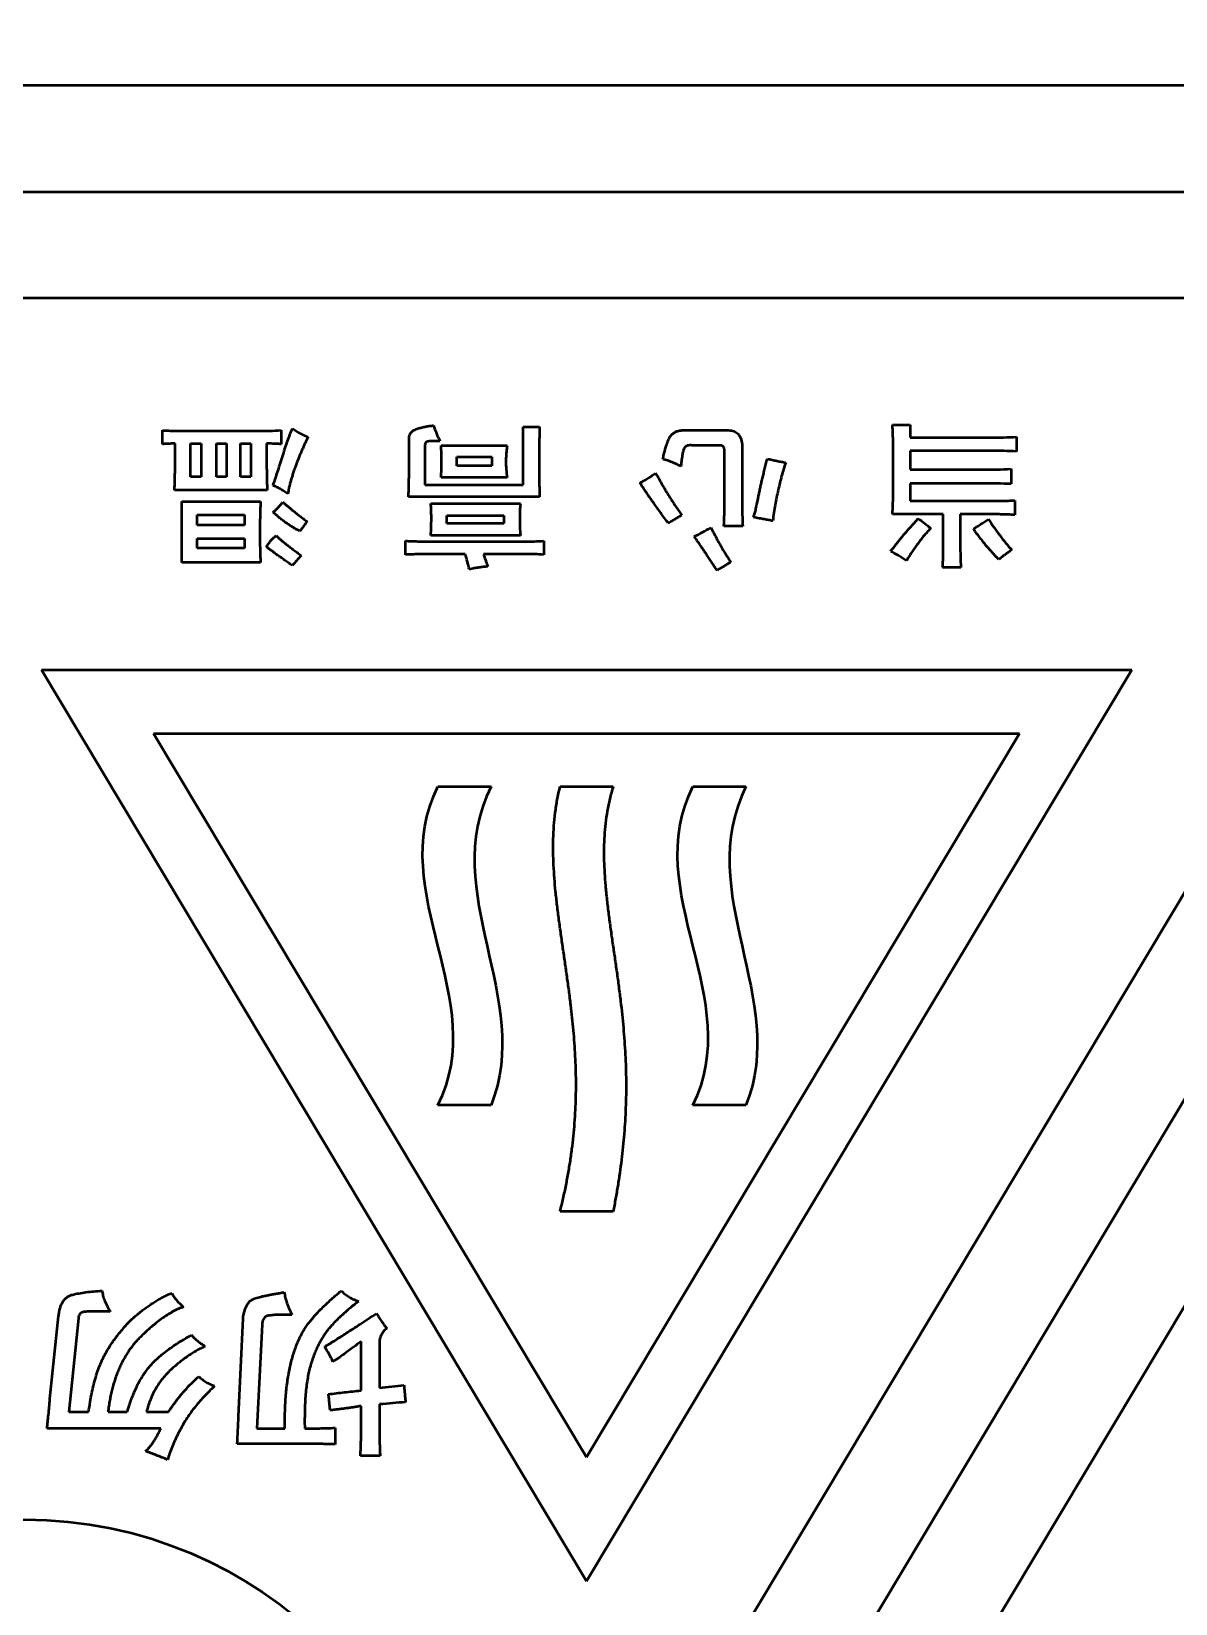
# Model space of a CAD drawing. Header units: millimetres. Extents: x 845401 to 948039, y 511594 to 550263.
# Drawn here: x 913278.56 to 913287.17, y 544575.78 to 544587.62 of the extents above; entities that cross this region are included whole.
import ezdxf

# ---------------------------------------------------------------- set-up
doc = ezdxf.new("R2010")
doc.units = ezdxf.units.MM
doc.layers.add('可见 (ISO)', color=7, linetype='Continuous', lineweight=50)

# ---------------------------------------------------------------- blocks, each defined once
blk = doc.blocks.new('A$C2A4E01FC')
at = {"layer": '可见 (ISO)', "color": 251}
for p, q in [((931.815, 562.351), (911.815, 562.351)), ((912.521, 561.551), (931.11, 561.551)), ((912.521, 560.751), (931.11, 560.751)), ((925.568, 559.344), (925.568, 559.781)), ((925.568, 559.781), (925.692, 559.781)), ((928.349, 559.795), (928.482, 559.795)), ((928.482, 559.795), (928.482, 559.699)), ((922.851, 559.65), (922.851, 559.754)), ((923.019, 559.749), (923.574, 559.749)), ((923.744, 559.754), (923.744, 559.65)), ((924.708, 559.406), (924.708, 559.675)), ((926.785, 559.754), (927.115, 559.754)), ((928.482, 559.699), (929.09, 559.699)), ((929.283, 559.704), (929.283, 559.595)), ((923.062, 559.655), (923.143, 559.655)), ((923.062, 559.404), (923.062, 559.655)), ((923.143, 559.655), (923.143, 559.404)), ((923.257, 559.655), (923.334, 559.655)), ((923.257, 559.404), (923.257, 559.655)), ((923.334, 559.655), (923.334, 559.404)), ((923.439, 559.655), (923.516, 559.655)), ((923.439, 559.404), (923.439, 559.655)), ((923.516, 559.655), (923.516, 559.404)), ((924.828, 559.62), (924.828, 559.344)), ((924.95, 559.64), (925.447, 559.64)), ((925.069, 559.555), (925.332, 559.555)), ((925.069, 559.486), (925.069, 559.555)), ((925.332, 559.555), (925.332, 559.486)), ((927.051, 559.641), (926.838, 559.641)), ((927.084, 559.206), (927.084, 559.597)), ((927.217, 559.645), (927.217, 559.211)), ((928.354, 559.283), (928.354, 559.634)), ((929.09, 559.6), (928.482, 559.6)), ((928.482, 559.6), (928.482, 559.458)), ((925.332, 559.486), (925.069, 559.486)), ((928.482, 559.458), (929.031, 559.458)), ((929.242, 559.463), (929.242, 559.35)), ((923.64, 559.304), (922.942, 559.304)), ((923.143, 559.404), (923.062, 559.404)), ((923.334, 559.404), (923.257, 559.404)), ((923.516, 559.404), (923.439, 559.404)), ((924.828, 559.344), (925.568, 559.344)), ((925.447, 559.4), (924.95, 559.4)), ((929.031, 559.354), (928.482, 559.354)), ((928.482, 559.354), (928.482, 559.222)), ((922.997, 558.758), (922.997, 559.217)), ((922.997, 559.217), (923.59, 559.217)), ((925.692, 559.254), (924.704, 559.254)), ((924.872, 559.203), (925.547, 559.203)), ((928.482, 559.222), (929.086, 559.222)), ((929.27, 559.226), (929.27, 559.118)), ((923.112, 559.118), (923.47, 559.118)), ((923.112, 559.04), (923.112, 559.118)), ((923.47, 559.118), (923.47, 559.04)), ((924.992, 559.113), (925.423, 559.113)), ((924.992, 559.053), (924.992, 559.113)), ((925.423, 559.113), (925.423, 559.053)), ((928.731, 559.122), (928.349, 559.122)), ((928.731, 558.887), (928.731, 559.122)), ((929.086, 559.122), (928.86, 559.122)), ((928.86, 559.122), (928.86, 558.887)), ((923.47, 559.04), (923.112, 559.04)), ((925.547, 558.963), (924.872, 558.963)), ((925.423, 559.053), (924.992, 559.053)), ((927.222, 559.031), (927.079, 559.031)), ((923.112, 558.94), (923.47, 558.94)), ((923.112, 558.867), (923.112, 558.94)), ((923.47, 558.867), (923.112, 558.867)), ((923.47, 558.94), (923.47, 558.867)), ((932.14, 558.935), (923.875, 545.119)), ((924.681, 558.817), (924.681, 558.921)), ((924.871, 558.917), (925.581, 558.917)), ((925.724, 558.921), (925.724, 558.817)), ((923.59, 558.758), (922.997, 558.758)), ((925.131, 558.822), (924.835, 558.822)), ((925.248, 544.297), (933.875, 558.719)), ((925.586, 558.822), (925.269, 558.822)), ((928.865, 558.722), (928.727, 558.722)), ((932.826, 558.524), (924.561, 544.708)), ((921.939, 557.951), (930.153, 557.951)), ((926.046, 551.086), (921.939, 557.951)), ((930.153, 557.951), (926.046, 551.086)), ((926.046, 552.021), (922.785, 557.471)), ((922.785, 557.471), (929.306, 557.471)), ((929.306, 557.471), (926.046, 552.021)), ((924.926, 557.071), (925.326, 557.071)), ((925.846, 557.071), (926.246, 557.071)), ((926.846, 557.071), (927.246, 557.071)), ((925.326, 554.671), (924.926, 554.671)), ((927.246, 554.671), (926.846, 554.671)), ((926.246, 553.871), (925.846, 553.871)), ((922.004, 552.459), (922.069, 553.082)), ((922.218, 553.068), (922.147, 552.362)), ((923.425, 552.327), (923.458, 553.066)), ((923.601, 553.02), (923.563, 552.236)), ((924.347, 552.523), (924.347, 552.892)), ((924.485, 552.889), (924.485, 552.542)), ((922.147, 552.362), (922.295, 552.362)), ((922.442, 552.362), (922.586, 552.362)), ((922.731, 552.362), (922.896, 552.362)), ((924.347, 552.196), (924.347, 552.406)), ((924.485, 552.419), (924.485, 552.201)), ((922.839, 552.237), (921.982, 552.237)), ((923.563, 552.236), (923.774, 552.236)), ((924.152, 552.242), (924.152, 552.117)), ((923.937, 552.122), (923.414, 552.122)), ((924.491, 552.03), (924.342, 552.03))]:
    blk.add_line(p, q, dxfattribs=at)
for centre, radius in [((922.3, 551.351), 19.758), ((921.815, 548.351), 3.2)]:
    blk.add_circle(centre, radius, dxfattribs=at)
blk.add_arc((922.3, 551.351), 28, 43.8274, 316.1726, dxfattribs=at)
for points, knots in [([(924.708, 559.675), (924.708, 559.68), (924.708, 559.691), (924.71, 559.706), (924.714, 559.72), (924.72, 559.732), (924.728, 559.743), (924.739, 559.752), (924.752, 559.759), (924.771, 559.767), (924.797, 559.774), (924.829, 559.782), (924.861, 559.787), (924.882, 559.789), (924.893, 559.79)], [0, 0, 0, 0, 0.0000163285, 0.0000314128, 0.0000454561, 0.0000586936, 0.0000720301, 0.0000856637, 0.0000999278, 0.000115563, 0.0001478529, 0.0001798268, 0.0002117605, 0.0002437484, 0.0002437484, 0.0002437484, 0.0002437484]), ([(924.893, 559.79), (924.9, 559.77), (924.914, 559.73), (924.932, 559.692), (924.941, 559.673)], [0, 0, 0, 0, 0.0000636385, 0.0001272715, 0.0001272715, 0.0001272715, 0.0001272715]), ([(925.692, 559.781), (925.692, 559.774), (925.691, 559.759), (925.69, 559.735), (925.69, 559.707), (925.689, 559.675), (925.688, 559.639), (925.688, 559.6), (925.688, 559.557), (925.688, 559.527), (925.688, 559.511)], [0, 0, 0, 0, 0.0000206293, 0.0000450318, 0.0000730267, 0.0001049695, 0.000140686, 0.0001801776, 0.0002232746, 0.0002703193, 0.0002703193, 0.0002703193, 0.0002703193]), ([(928.354, 559.634), (928.354, 559.645), (928.354, 559.67), (928.353, 559.708), (928.351, 559.75), (928.35, 559.78), (928.349, 559.795)], [0, 0, 0, 0, 0.0000346859, 0.0000729855, 0.000115247, 0.0001613097, 0.0001613097, 0.0001613097, 0.0001613097]), ([(922.851, 559.754), (922.867, 559.753), (922.896, 559.752), (922.94, 559.75), (922.98, 559.75), (923.006, 559.75), (923.019, 559.749)], [0, 0, 0, 0, 0.0000460571, 0.0000893558, 0.0001298853, 0.0001676631, 0.0001676631, 0.0001676631, 0.0001676631]), ([(923.574, 559.749), (923.602, 559.75), (923.659, 559.75), (923.715, 559.753), (923.744, 559.754)], [0, 0, 0, 0, 0.0000829403, 0.000170406, 0.000170406, 0.000170406, 0.000170406]), ([(923.684, 559.339), (923.69, 559.355), (923.701, 559.388), (923.718, 559.44), (923.736, 559.496), (923.755, 559.555), (923.773, 559.614), (923.792, 559.67), (923.811, 559.72), (923.824, 559.752), (923.831, 559.768)], [0, 0, 0, 0, 0.0000502827, 0.0001049619, 0.0001640977, 0.0002275855, 0.0002908491, 0.0003496569, 0.0004037178, 0.0004533962, 0.0004533962, 0.0004533962, 0.0004533962]), ([(923.949, 559.703), (923.941, 559.688), (923.925, 559.656), (923.901, 559.604), (923.878, 559.548), (923.859, 559.499), (923.844, 559.458), (923.834, 559.429), (923.825, 559.4), (923.817, 559.373), (923.81, 559.347), (923.804, 559.323), (923.799, 559.3), (923.797, 559.284), (923.796, 559.277)], [0, 0, 0, 0, 0.0000522056, 0.0001086664, 0.0001693717, 0.0002343748, 0.0002672871, 0.0002985031, 0.0003284175, 0.0003566674, 0.0003833177, 0.0004085508, 0.0004323875, 0.0004548244, 0.0004548244, 0.0004548244, 0.0004548244]), ([(923.831, 559.768), (923.841, 559.761), (923.861, 559.748), (923.891, 559.73), (923.92, 559.716), (923.94, 559.707), (923.949, 559.703)], [0, 0, 0, 0, 0.000036929, 0.0000716374, 0.0001043636, 0.0001350618, 0.0001350618, 0.0001350618, 0.0001350618]), ([(924.941, 559.673), (924.932, 559.673), (924.915, 559.673), (924.891, 559.672), (924.871, 559.672), (924.856, 559.671), (924.846, 559.67), (924.84, 559.667), (924.835, 559.663), (924.831, 559.657), (924.829, 559.65), (924.827, 559.641), (924.827, 559.631), (924.827, 559.624), (924.828, 559.62)], [0, 0, 0, 0, 0.0000275504, 0.0000514868, 0.0000718113, 0.0000885356, 0.0000956974, 0.0001021676, 0.0001085175, 0.0001153466, 0.0001228639, 0.0001316115, 0.0001416117, 0.0001531687, 0.0001531687, 0.0001531687, 0.0001531687]), ([(926.62, 559.536), (926.622, 559.549), (926.628, 559.572), (926.636, 559.605), (926.644, 559.634), (926.653, 559.659), (926.662, 559.681), (926.67, 559.699), (926.679, 559.713), (926.689, 559.724), (926.699, 559.732), (926.709, 559.739), (926.72, 559.745), (926.732, 559.749), (926.744, 559.752), (926.757, 559.754), (926.771, 559.755), (926.78, 559.754), (926.785, 559.754)], [0, 0, 0, 0, 0.0000375318, 0.0000713845, 0.0001018444, 0.0001286974, 0.0001521281, 0.0001721153, 0.0001888986, 0.0002029024, 0.0002153598, 0.0002276608, 0.0002399605, 0.0002522531, 0.0002648438, 0.0002778738, 0.0002912992, 0.000305404, 0.000305404, 0.000305404, 0.000305404]), ([(927.115, 559.754), (927.122, 559.754), (927.136, 559.753), (927.156, 559.748), (927.173, 559.739), (927.187, 559.727), (927.199, 559.711), (927.208, 559.692), (927.214, 559.669), (927.216, 559.653), (927.217, 559.645)], [0, 0, 0, 0, 0.0000217504, 0.0000413819, 0.0000599363, 0.0000782145, 0.0000972343, 0.0001180079, 0.0001409207, 0.000166636, 0.000166636, 0.000166636, 0.000166636]), ([(929.09, 559.699), (929.122, 559.7), (929.186, 559.7), (929.251, 559.703), (929.283, 559.704)], [0, 0, 0, 0, 0.0000954791, 0.0001930717, 0.0001930717, 0.0001930717, 0.0001930717]), ([(922.947, 559.655), (922.941, 559.655), (922.929, 559.654), (922.907, 559.653), (922.881, 559.652), (922.862, 559.651), (922.851, 559.65)], [0, 0, 0, 0, 0.00001665812, 0.00003830893, 0.00006461441, 0.00009575974, 0.00009575974, 0.00009575974, 0.00009575974]), ([(922.942, 559.304), (922.943, 559.308), (922.943, 559.316), (922.943, 559.329), (922.944, 559.343), (922.945, 559.359), (922.945, 559.376), (922.945, 559.395), (922.945, 559.415), (922.946, 559.436), (922.946, 559.458), (922.946, 559.482), (922.947, 559.508), (922.947, 559.534), (922.947, 559.563), (922.947, 559.592), (922.947, 559.623), (922.947, 559.644), (922.947, 559.655)], [0, 0, 0, 0, 0.0000115151, 0.0000245741, 0.0000388341, 0.0000544669, 0.0000716398, 0.0000900144, 0.000109934, 0.0001310553, 0.0001537217, 0.000177588, 0.0002029994, 0.0002297845, 0.000257943, 0.0002873034, 0.0003182085, 0.0003504872, 0.0003504872, 0.0003504872, 0.0003504872]), ([(923.744, 559.65), (923.733, 559.651), (923.713, 559.652), (923.683, 559.653), (923.658, 559.654), (923.642, 559.655), (923.635, 559.655)], [0, 0, 0, 0, 0.0000332042, 0.0000625988, 0.0000878549, 0.0001093215, 0.0001093215, 0.0001093215, 0.0001093215]), ([(923.635, 559.655), (923.635, 559.635), (923.635, 559.596), (923.636, 559.541), (923.636, 559.491), (923.636, 559.445), (923.637, 559.403), (923.638, 559.366), (923.639, 559.334), (923.639, 559.314), (923.64, 559.304)], [0, 0, 0, 0, 0.0000597547, 0.0001148744, 0.000165358, 0.000211549, 0.0002531083, 0.0002900357, 0.0003225001, 0.0003505076, 0.0003505076, 0.0003505076, 0.0003505076]), ([(924.954, 559.52), (924.954, 559.54), (924.953, 559.58), (924.951, 559.62), (924.95, 559.64)], [0, 0, 0, 0, 0.0000589111, 0.0001203007, 0.0001203007, 0.0001203007, 0.0001203007]), ([(925.447, 559.64), (925.445, 559.629), (925.443, 559.608), (925.44, 559.577), (925.438, 559.548), (925.438, 559.529), (925.438, 559.52)], [0, 0, 0, 0, 0.0000332072, 0.0000642555, 0.0000934995, 0.0001206371, 0.0001206371, 0.0001206371, 0.0001206371]), ([(926.838, 559.641), (926.834, 559.641), (926.827, 559.642), (926.818, 559.641), (926.809, 559.64), (926.801, 559.638), (926.795, 559.635), (926.789, 559.631), (926.784, 559.626), (926.78, 559.62), (926.776, 559.611), (926.773, 559.601), (926.77, 559.588), (926.767, 559.572), (926.764, 559.553), (926.761, 559.532), (926.758, 559.508), (926.756, 559.491), (926.755, 559.482)], [0, 0, 0, 0, 0.0000104903, 0.0000201061, 0.00002877, 0.0000367619, 0.0000441329, 0.000051135, 0.0000580526, 0.0000650966, 0.0000735471, 0.0000846749, 0.0000982846, 0.0001143714, 0.0001333294, 0.0001548312, 0.0001790321, 0.0002059425, 0.0002059425, 0.0002059425, 0.0002059425]), ([(927.084, 559.597), (927.084, 559.601), (927.084, 559.607), (927.082, 559.616), (927.08, 559.624), (927.076, 559.63), (927.071, 559.635), (927.066, 559.638), (927.059, 559.641), (927.054, 559.641), (927.051, 559.641)], [0, 0, 0, 0, 0.00001026139, 0.00001910729, 0.00002704765, 0.00003401954, 0.00004054617, 0.0000471373, 0.00005394403, 0.00006166077, 0.00006166077, 0.00006166077, 0.00006166077]), ([(929.283, 559.595), (929.251, 559.597), (929.187, 559.599), (929.123, 559.6), (929.09, 559.6)], [0, 0, 0, 0, 0.0000953618, 0.000193073, 0.000193073, 0.000193073, 0.000193073]), ([(924.95, 559.4), (924.951, 559.42), (924.953, 559.46), (924.954, 559.5), (924.954, 559.52)], [0, 0, 0, 0, 0.0000596752, 0.0001203033, 0.0001203033, 0.0001203033, 0.0001203033]), ([(925.438, 559.52), (925.438, 559.5), (925.439, 559.46), (925.444, 559.42), (925.447, 559.4)], [0, 0, 0, 0, 0.000059293, 0.0001206471, 0.0001206471, 0.0001206471, 0.0001206471]), ([(925.688, 559.511), (925.688, 559.495), (925.688, 559.465), (925.688, 559.422), (925.688, 559.383), (925.689, 559.349), (925.69, 559.319), (925.69, 559.293), (925.691, 559.272), (925.692, 559.26), (925.692, 559.254)], [0, 0, 0, 0, 0.0000475625, 0.000090662, 0.000129469, 0.0001636424, 0.0001935271, 0.0002191205, 0.0002400939, 0.0002567812, 0.0002567812, 0.0002567812, 0.0002567812]), ([(926.447, 559.359), (926.456, 559.364), (926.476, 559.374), (926.505, 559.391), (926.535, 559.41), (926.555, 559.424), (926.565, 559.431)], [0, 0, 0, 0, 0.0000319478, 0.0000657077, 0.0001011495, 0.0001385429, 0.0001385429, 0.0001385429, 0.0001385429]), ([(926.565, 559.431), (926.574, 559.416), (926.591, 559.386), (926.616, 559.342), (926.641, 559.3), (926.666, 559.259), (926.69, 559.221), (926.714, 559.184), (926.738, 559.15), (926.754, 559.127), (926.762, 559.116)], [0, 0, 0, 0, 0.0000525804, 0.0001033498, 0.0001524048, 0.0001995783, 0.0002451137, 0.0002888761, 0.0003308783, 0.000371135, 0.000371135, 0.000371135, 0.000371135]), ([(926.755, 559.482), (926.744, 559.488), (926.722, 559.5), (926.688, 559.515), (926.654, 559.527), (926.631, 559.533), (926.62, 559.536)], [0, 0, 0, 0, 0.000038131, 0.0000752101, 0.0001111966, 0.0001466773, 0.0001466773, 0.0001466773, 0.0001466773]), ([(927.302, 559.099), (927.304, 559.103), (927.306, 559.11), (927.31, 559.123), (927.315, 559.138), (927.319, 559.156), (927.324, 559.176), (927.329, 559.2), (927.334, 559.225), (927.34, 559.254), (927.346, 559.284), (927.353, 559.316), (927.36, 559.349), (927.368, 559.384), (927.377, 559.421), (927.386, 559.459), (927.396, 559.499), (927.403, 559.526), (927.407, 559.54)], [0, 0, 0, 0, 0.0000108033, 0.0000239347, 0.0000397953, 0.000058354, 0.0000793282, 0.0001030549, 0.0001293692, 0.0001582385, 0.0001892278, 0.0002218335, 0.0002562606, 0.0002921773, 0.0003298818, 0.0003692472, 0.000410276, 0.0004529703, 0.0004529703, 0.0004529703, 0.0004529703]), ([(927.407, 559.54), (927.419, 559.537), (927.443, 559.532), (927.478, 559.524), (927.512, 559.517), (927.534, 559.513), (927.545, 559.511)], [0, 0, 0, 0, 0.0000374031, 0.0000734807, 0.0001079995, 0.000141006, 0.000141006, 0.000141006, 0.000141006]), ([(927.545, 559.511), (927.539, 559.494), (927.529, 559.461), (927.514, 559.41), (927.501, 559.358), (927.488, 559.304), (927.476, 559.248), (927.466, 559.191), (927.456, 559.132), (927.45, 559.092), (927.448, 559.072)], [0, 0, 0, 0, 0.000051627, 0.0001044867, 0.0001585654, 0.0002140659, 0.00027089, 0.0003290294, 0.0003885411, 0.0004495904, 0.0004495904, 0.0004495904, 0.0004495904]), ([(929.031, 559.458), (929.066, 559.458), (929.136, 559.459), (929.207, 559.461), (929.242, 559.463)], [0, 0, 0, 0, 0.0001047497, 0.0002112669, 0.0002112669, 0.0002112669, 0.0002112669]), ([(923.796, 559.277), (923.786, 559.283), (923.767, 559.296), (923.738, 559.312), (923.711, 559.327), (923.693, 559.335), (923.684, 559.339)], [0, 0, 0, 0, 0.0000353024, 0.000068175, 0.0000989797, 0.0001276492, 0.0001276492, 0.0001276492, 0.0001276492]), ([(924.704, 559.254), (924.704, 559.266), (924.706, 559.29), (924.707, 559.328), (924.708, 559.366), (924.708, 559.393), (924.708, 559.406)], [0, 0, 0, 0, 0.0000357665, 0.0000730539, 0.0001116992, 0.0001520535, 0.0001520535, 0.0001520535, 0.0001520535]), ([(926.661, 559.054), (926.642, 559.08), (926.604, 559.132), (926.549, 559.209), (926.496, 559.284), (926.463, 559.335), (926.447, 559.359)], [0, 0, 0, 0, 0.0000977351, 0.0001925445, 0.000284371, 0.0003732799, 0.0003732799, 0.0003732799, 0.0003732799]), ([(929.242, 559.35), (929.207, 559.351), (929.137, 559.354), (929.067, 559.354), (929.031, 559.354)], [0, 0, 0, 0, 0.0001044576, 0.0002112695, 0.0002112695, 0.0002112695, 0.0002112695]), ([(923.59, 559.217), (923.589, 559.209), (923.589, 559.194), (923.588, 559.17), (923.587, 559.144), (923.586, 559.117), (923.586, 559.089), (923.585, 559.06), (923.585, 559.029), (923.585, 559.007), (923.585, 558.997)], [0, 0, 0, 0, 0.0000226883, 0.0000469203, 0.0000723417, 0.0000993079, 0.000127472, 0.000157007, 0.0001880872, 0.0002203674, 0.0002203674, 0.0002203674, 0.0002203674]), ([(923.684, 559.138), (923.691, 559.144), (923.704, 559.154), (923.722, 559.172), (923.741, 559.192), (923.752, 559.205), (923.758, 559.213)], [0, 0, 0, 0, 0.000024966, 0.0000507065, 0.0000774175, 0.0001049337, 0.0001049337, 0.0001049337, 0.0001049337]), ([(923.758, 559.213), (923.764, 559.208), (923.775, 559.198), (923.793, 559.183), (923.813, 559.166), (923.834, 559.149), (923.858, 559.13), (923.884, 559.11), (923.911, 559.089), (923.93, 559.074), (923.94, 559.066)], [0, 0, 0, 0, 0.0000213052, 0.000044828, 0.0000705491, 0.0000986249, 0.0001289258, 0.0001614536, 0.0001962098, 0.0002333004, 0.0002333004, 0.0002333004, 0.0002333004]), ([(924.877, 559.088), (924.877, 559.097), (924.876, 559.115), (924.876, 559.144), (924.874, 559.173), (924.873, 559.193), (924.872, 559.203)], [0, 0, 0, 0, 0.0000273035, 0.000055648, 0.0000852135, 0.0001158466, 0.0001158466, 0.0001158466, 0.0001158466]), ([(925.547, 559.203), (925.545, 559.185), (925.543, 559.146), (925.542, 559.108), (925.542, 559.088)], [0, 0, 0, 0, 0.0000559145, 0.0001158567, 0.0001158567, 0.0001158567, 0.0001158567]), ([(927.079, 559.031), (927.08, 559.037), (927.081, 559.048), (927.081, 559.066), (927.082, 559.085), (927.083, 559.106), (927.083, 559.129), (927.083, 559.153), (927.084, 559.179), (927.084, 559.197), (927.084, 559.206)], [0, 0, 0, 0, 0.0000161719, 0.0000340486, 0.0000534688, 0.0000744216, 0.0000970909, 0.0001214736, 0.0001474015, 0.0001748723, 0.0001748723, 0.0001748723, 0.0001748723]), ([(927.217, 559.211), (927.217, 559.181), (927.218, 559.121), (927.22, 559.061), (927.222, 559.031)], [0, 0, 0, 0, 0.0000899842, 0.0001795111, 0.0001795111, 0.0001795111, 0.0001795111]), ([(928.349, 559.122), (928.35, 559.137), (928.351, 559.167), (928.353, 559.209), (928.354, 559.247), (928.354, 559.272), (928.354, 559.283)], [0, 0, 0, 0, 0.0000458915, 0.0000881533, 0.0001266248, 0.000161311, 0.000161311, 0.000161311, 0.000161311]), ([(929.086, 559.222), (929.1, 559.222), (929.128, 559.222), (929.173, 559.222), (929.22, 559.224), (929.253, 559.225), (929.27, 559.226)], [0, 0, 0, 0, 0.0000418986, 0.0000863768, 0.0001337939, 0.0001839687, 0.0001839687, 0.0001839687, 0.0001839687]), ([(923.886, 558.995), (923.878, 558.999), (923.861, 559.007), (923.837, 559.021), (923.812, 559.037), (923.787, 559.054), (923.761, 559.072), (923.736, 559.093), (923.71, 559.115), (923.693, 559.13), (923.684, 559.138)], [0, 0, 0, 0, 0.000027313, 0.0000555072, 0.0000846388, 0.0001149973, 0.0001465298, 0.0001792429, 0.000213202, 0.0002483066, 0.0002483066, 0.0002483066, 0.0002483066]), ([(924.872, 558.963), (924.873, 558.984), (924.876, 559.026), (924.876, 559.067), (924.877, 559.088)], [0, 0, 0, 0, 0.0000641425, 0.0001247705, 0.0001247705, 0.0001247705, 0.0001247705]), ([(925.542, 559.088), (925.542, 559.067), (925.543, 559.025), (925.545, 558.984), (925.547, 558.963)], [0, 0, 0, 0, 0.0000625169, 0.0001247737, 0.0001247737, 0.0001247737, 0.0001247737]), ([(926.762, 559.116), (926.754, 559.111), (926.738, 559.101), (926.713, 559.086), (926.688, 559.07), (926.67, 559.06), (926.661, 559.054)], [0, 0, 0, 0, 0.0000277753, 0.0000566974, 0.0000869127, 0.0001183655, 0.0001183655, 0.0001183655, 0.0001183655]), ([(927.448, 559.072), (927.438, 559.074), (927.416, 559.078), (927.382, 559.084), (927.344, 559.091), (927.317, 559.096), (927.302, 559.099)], [0, 0, 0, 0, 0.0000299795, 0.0000647348, 0.0001038674, 0.0001477469, 0.0001477469, 0.0001477469, 0.0001477469]), ([(928.336, 558.845), (928.342, 558.852), (928.354, 558.867), (928.373, 558.89), (928.392, 558.915), (928.409, 558.936), (928.424, 558.955), (928.436, 558.97), (928.451, 558.986), (928.466, 559.004), (928.483, 559.024), (928.502, 559.044), (928.522, 559.067), (928.536, 559.082), (928.543, 559.09)], [0, 0, 0, 0, 0.0000284502, 0.0000582412, 0.0000896409, 0.0001223812, 0.0001400792, 0.0001599521, 0.0001816293, 0.0002054857, 0.0002312801, 0.0002591271, 0.0002890287, 0.0003208707, 0.0003208707, 0.0003208707, 0.0003208707]), ([(928.543, 559.09), (928.559, 559.078), (928.592, 559.054), (928.622, 559.028), (928.637, 559.016)], [0, 0, 0, 0, 0.0000608959, 0.0001196686, 0.0001196686, 0.0001196686, 0.0001196686]), ([(928.959, 559.012), (928.968, 559.018), (928.986, 559.029), (929.014, 559.047), (929.043, 559.065), (929.063, 559.078), (929.073, 559.085)], [0, 0, 0, 0, 0.0000311605, 0.0000641238, 0.0000987994, 0.0001352811, 0.0001352811, 0.0001352811, 0.0001352811]), ([(929.073, 559.085), (929.086, 559.064), (929.113, 559.023), (929.156, 558.964), (929.2, 558.907), (929.231, 558.871), (929.247, 558.854)], [0, 0, 0, 0, 0.0000745021, 0.0001475772, 0.0002192798, 0.0002896788, 0.0002896788, 0.0002896788, 0.0002896788]), ([(929.27, 559.118), (929.253, 559.118), (929.222, 559.12), (929.175, 559.121), (929.13, 559.122), (929.1, 559.122), (929.086, 559.122)], [0, 0, 0, 0, 0.0000484585, 0.0000951833, 0.0001403508, 0.000183966, 0.000183966, 0.000183966, 0.000183966]), ([(923.585, 558.997), (923.585, 558.975), (923.585, 558.934), (923.586, 558.872), (923.587, 558.814), (923.589, 558.777), (923.59, 558.758)], [0, 0, 0, 0, 0.0000640494, 0.0001251849, 0.0001834114, 0.0002385694, 0.0002385694, 0.0002385694, 0.0002385694]), ([(923.634, 558.877), (923.639, 558.885), (923.649, 558.9), (923.666, 558.921), (923.686, 558.942), (923.7, 558.955), (923.707, 558.962)], [0, 0, 0, 0, 0.0000265125, 0.0000538468, 0.0000823914, 0.0001120008, 0.0001120008, 0.0001120008, 0.0001120008]), ([(923.707, 558.962), (923.712, 558.957), (923.722, 558.947), (923.739, 558.932), (923.759, 558.916), (923.781, 558.897), (923.805, 558.878), (923.833, 558.857), (923.863, 558.835), (923.884, 558.82), (923.895, 558.812)], [0, 0, 0, 0, 0.0000200296, 0.0000428796, 0.0000685719, 0.0000972304, 0.0001286489, 0.0001630486, 0.0002004675, 0.0002406357, 0.0002406357, 0.0002406357, 0.0002406357]), ([(923.94, 559.066), (923.936, 559.062), (923.928, 559.051), (923.916, 559.034), (923.901, 559.015), (923.891, 559.002), (923.886, 558.995)], [0, 0, 0, 0, 0.00001823715, 0.00003932265, 0.000063121, 0.00008973528, 0.00008973528, 0.00008973528, 0.00008973528]), ([(926.856, 558.954), (926.877, 558.965), (926.919, 558.987), (926.96, 559.01), (926.981, 559.021)], [0, 0, 0, 0, 0.0000701299, 0.0001419132, 0.0001419132, 0.0001419132, 0.0001419132]), ([(927.028, 558.699), (927.023, 558.707), (927.011, 558.725), (926.993, 558.752), (926.974, 558.781), (926.953, 558.812), (926.931, 558.845), (926.908, 558.879), (926.883, 558.916), (926.865, 558.941), (926.856, 558.954)], [0, 0, 0, 0, 0.0000299106, 0.0000623917, 0.000097206, 0.000134307, 0.0001740269, 0.0002160352, 0.0002603782, 0.0003072947, 0.0003072947, 0.0003072947, 0.0003072947]), ([(926.981, 559.021), (926.988, 559.009), (927, 558.984), (927.02, 558.948), (927.039, 558.913), (927.058, 558.879), (927.076, 558.848), (927.095, 558.817), (927.113, 558.789), (927.125, 558.77), (927.131, 558.761)], [0, 0, 0, 0, 0.000042702, 0.0000839555, 0.0001235353, 0.0001618319, 0.0001986175, 0.0002338986, 0.0002677734, 0.0003001614, 0.0003001614, 0.0003001614, 0.0003001614]), ([(928.637, 559.016), (928.629, 559.008), (928.613, 558.991), (928.59, 558.965), (928.567, 558.937), (928.544, 558.907), (928.522, 558.876), (928.499, 558.843), (928.476, 558.808), (928.462, 558.784), (928.454, 558.772)], [0, 0, 0, 0, 0.0000338709, 0.0000686494, 0.0001048657, 0.000142288, 0.0001810152, 0.0002210054, 0.0002624718, 0.0003051543, 0.0003051543, 0.0003051543, 0.0003051543]), ([(929.149, 558.781), (929.14, 558.791), (929.121, 558.811), (929.094, 558.841), (929.068, 558.87), (929.044, 558.899), (929.021, 558.928), (928.999, 558.956), (928.978, 558.984), (928.965, 559.003), (928.959, 559.012)], [0, 0, 0, 0, 0.0000411836, 0.0000813124, 0.000120372, 0.0001584079, 0.0001951748, 0.0002310339, 0.0002659291, 0.0002997053, 0.0002997053, 0.0002997053, 0.0002997053]), ([(923.829, 558.736), (923.819, 558.742), (923.8, 558.756), (923.771, 558.776), (923.745, 558.795), (923.719, 558.813), (923.696, 558.83), (923.674, 558.847), (923.653, 558.862), (923.64, 558.872), (923.634, 558.877)], [0, 0, 0, 0, 0.0000362939, 0.0000709271, 0.0001035633, 0.0001346827, 0.0001639088, 0.00019152, 0.0002172433, 0.0002412189, 0.0002412189, 0.0002412189, 0.0002412189]), ([(924.681, 558.921), (924.696, 558.921), (924.727, 558.919), (924.774, 558.918), (924.822, 558.917), (924.855, 558.917), (924.871, 558.917)], [0, 0, 0, 0, 0.0000458906, 0.0000927853, 0.0001410411, 0.0001904924, 0.0001904924, 0.0001904924, 0.0001904924]), ([(925.581, 558.917), (925.605, 558.917), (925.653, 558.917), (925.7, 558.92), (925.724, 558.921)], [0, 0, 0, 0, 0.0000712729, 0.0001429613, 0.0001429613, 0.0001429613, 0.0001429613]), ([(928.454, 558.772), (928.434, 558.785), (928.395, 558.81), (928.355, 558.833), (928.336, 558.845)], [0, 0, 0, 0, 0.0000718428, 0.0001393696, 0.0001393696, 0.0001393696, 0.0001393696]), ([(928.727, 558.722), (928.727, 558.727), (928.728, 558.738), (928.729, 558.756), (928.73, 558.774), (928.73, 558.794), (928.731, 558.816), (928.731, 558.838), (928.732, 558.863), (928.731, 558.879), (928.731, 558.887)], [0, 0, 0, 0, 0.0000160006, 0.0000335343, 0.0000522685, 0.0000721915, 0.0000936593, 0.0001163253, 0.0001403648, 0.0001657753, 0.0001657753, 0.0001657753, 0.0001657753]), ([(928.86, 558.887), (928.86, 558.86), (928.86, 558.805), (928.863, 558.75), (928.865, 558.722)], [0, 0, 0, 0, 0.0000820817, 0.0001657728, 0.0001657728, 0.0001657728, 0.0001657728]), ([(929.247, 558.854), (929.238, 558.848), (929.221, 558.835), (929.196, 558.817), (929.172, 558.799), (929.157, 558.787), (929.149, 558.781)], [0, 0, 0, 0, 0.0000323558, 0.0000634002, 0.0000932081, 0.0001218514, 0.0001218514, 0.0001218514, 0.0001218514]), ([(923.895, 558.812), (923.883, 558.798), (923.862, 558.773), (923.84, 558.748), (923.829, 558.736)], [0, 0, 0, 0, 0.0000520194, 0.0001004632, 0.0001004632, 0.0001004632, 0.0001004632]), ([(924.835, 558.822), (924.824, 558.822), (924.8, 558.822), (924.763, 558.821), (924.723, 558.819), (924.695, 558.818), (924.681, 558.817)], [0, 0, 0, 0, 0.0000341724, 0.0000712721, 0.000111133, 0.0001541025, 0.0001541025, 0.0001541025, 0.0001541025]), ([(925.162, 558.708), (925.158, 558.727), (925.149, 558.765), (925.137, 558.803), (925.131, 558.822)], [0, 0, 0, 0, 0.0000578514, 0.000117987, 0.000117987, 0.000117987, 0.000117987]), ([(925.301, 558.728), (925.29, 558.727), (925.268, 558.725), (925.234, 558.72), (925.199, 558.715), (925.175, 558.71), (925.162, 558.708)], [0, 0, 0, 0, 0.0000324641, 0.0000665849, 0.0001025258, 0.0001401853, 0.0001401853, 0.0001401853, 0.0001401853]), ([(925.269, 558.822), (925.271, 558.815), (925.276, 558.8), (925.284, 558.778), (925.292, 558.753), (925.298, 558.737), (925.301, 558.728)], [0, 0, 0, 0, 0.0000218827, 0.00004582926, 0.00007156738, 0.00009920835, 0.00009920835, 0.00009920835, 0.00009920835]), ([(925.724, 558.817), (925.701, 558.819), (925.655, 558.821), (925.609, 558.822), (925.586, 558.822)], [0, 0, 0, 0, 0.000069793, 0.00013849, 0.00013849, 0.00013849, 0.00013849]), ([(927.131, 558.761), (927.123, 558.756), (927.106, 558.746), (927.082, 558.731), (927.055, 558.715), (927.037, 558.705), (927.028, 558.699)], [0, 0, 0, 0, 0.0000278305, 0.0000570447, 0.0000877004, 0.0001198876, 0.0001198876, 0.0001198876, 0.0001198876]), ([(922.069, 553.082), (922.071, 553.093), (922.073, 553.113), (922.079, 553.143), (922.089, 553.168), (922.1, 553.191), (922.114, 553.21), (922.132, 553.225), (922.151, 553.237), (922.181, 553.247), (922.223, 553.255), (922.276, 553.264), (922.335, 553.27), (922.376, 553.273), (922.397, 553.274)], [0, 0, 0, 0, 0.0000323115, 0.0000616457, 0.0000884088, 0.0001129108, 0.0001359192, 0.0001579067, 0.0001801056, 0.0002027606, 0.000251636, 0.0003048695, 0.0003630326, 0.0004258423, 0.0004258423, 0.0004258423, 0.0004258423]), ([(922.397, 553.274), (922.398, 553.268), (922.399, 553.256), (922.403, 553.238), (922.408, 553.219), (922.415, 553.2), (922.424, 553.18), (922.434, 553.159), (922.445, 553.138), (922.454, 553.124), (922.458, 553.116)], [0, 0, 0, 0, 0.0000174152, 0.0000358797, 0.000055335, 0.0000758146, 0.0000974628, 0.0001202652, 0.0001443658, 0.0001698911, 0.0001698911, 0.0001698911, 0.0001698911]), ([(923.774, 552.236), (923.774, 552.258), (923.773, 552.302), (923.774, 552.367), (923.777, 552.429), (923.781, 552.488), (923.786, 552.545), (923.794, 552.6), (923.802, 552.652), (923.812, 552.702), (923.824, 552.749), (923.836, 552.794), (923.851, 552.836), (923.865, 552.876), (923.882, 552.914), (923.899, 552.949), (923.918, 552.981), (923.939, 553.012), (923.961, 553.042), (923.986, 553.072), (924.014, 553.104), (924.045, 553.136), (924.079, 553.169), (924.116, 553.203), (924.156, 553.238), (924.183, 553.262), (924.198, 553.274)], [0, 0, 0, 0, 0.000066856, 0.000131448, 0.000193398, 0.000253158, 0.000310584, 0.000365739, 0.000418656, 0.000469401, 0.000518044, 0.000564809, 0.000609375, 0.000652144, 0.000693165, 0.000732383, 0.000770108, 0.000806276, 0.000843128, 0.000882413, 0.000924498, 0.000969152, 0.001016573, 0.001066794, 0.001119999, 0.001175929, 0.001175929, 0.001175929, 0.001175929]), ([(924.198, 553.274), (924.206, 553.266), (924.222, 553.25), (924.252, 553.23), (924.287, 553.21), (924.313, 553.2), (924.327, 553.194)], [0, 0, 0, 0, 0.0000325217, 0.0000687684, 0.0001087011, 0.0001529981, 0.0001529981, 0.0001529981, 0.0001529981]), ([(922.295, 552.362), (922.299, 552.387), (922.306, 552.436), (922.319, 552.507), (922.335, 552.573), (922.352, 552.635), (922.372, 552.693), (922.394, 552.746), (922.418, 552.795), (922.444, 552.84), (922.471, 552.881), (922.499, 552.92), (922.527, 552.956), (922.556, 552.991), (922.586, 553.024), (922.616, 553.054), (922.646, 553.083), (922.678, 553.109), (922.709, 553.133), (922.74, 553.156), (922.771, 553.177), (922.801, 553.196), (922.831, 553.214), (922.862, 553.23), (922.891, 553.245), (922.911, 553.253), (922.921, 553.257)], [0, 0, 0, 0, 0.000076047, 0.000147981, 0.000216115, 0.000280583, 0.000341347, 0.000398789, 0.000453039, 0.000504359, 0.000553537, 0.000601369, 0.000647627, 0.000692822, 0.000736708, 0.000779375, 0.000821199, 0.000861832, 0.000901461, 0.000939768, 0.000977124, 0.001013231, 0.001048127, 0.001082216, 0.00111528, 0.001147378, 0.001147378, 0.001147378, 0.001147378]), ([(923.01, 553.152), (922.997, 553.148), (922.972, 553.139), (922.934, 553.12), (922.895, 553.097), (922.854, 553.07), (922.811, 553.038), (922.767, 553.002), (922.722, 552.961), (922.683, 552.924), (922.652, 552.892), (922.63, 552.866), (922.609, 552.838), (922.589, 552.81), (922.571, 552.78), (922.553, 552.748), (922.537, 552.716), (922.522, 552.682), (922.507, 552.646), (922.495, 552.61), (922.483, 552.572), (922.472, 552.532), (922.463, 552.492), (922.454, 552.45), (922.447, 552.406), (922.444, 552.377), (922.442, 552.362)], [0, 0, 0, 0, 0.000038899, 0.000080899, 0.000126286, 0.000175459, 0.000228422, 0.00028545, 0.000346551, 0.000411937, 0.000445729, 0.000479902, 0.000514253, 0.000549038, 0.00058429, 0.000620151, 0.000656527, 0.000693764, 0.000731926, 0.000770545, 0.000810407, 0.00085117, 0.000892781, 0.000935628, 0.000979435, 0.001024516, 0.001024516, 0.001024516, 0.001024516]), ([(922.921, 553.257), (922.925, 553.249), (922.934, 553.231), (922.954, 553.206), (922.979, 553.178), (922.999, 553.161), (923.01, 553.152)], [0, 0, 0, 0, 0.0000277842, 0.0000598213, 0.000096631, 0.0001384181, 0.0001384181, 0.0001384181, 0.0001384181]), ([(923.458, 553.066), (923.459, 553.076), (923.462, 553.096), (923.47, 553.124), (923.478, 553.148), (923.489, 553.169), (923.502, 553.187), (923.516, 553.202), (923.533, 553.212), (923.552, 553.219), (923.572, 553.224), (923.594, 553.23), (923.619, 553.235), (923.645, 553.241), (923.673, 553.246), (923.703, 553.252), (923.735, 553.257), (923.757, 553.261), (923.768, 553.263)], [0, 0, 0, 0, 0.0000314808, 0.0000601659, 0.0000858045, 0.0001091701, 0.0001308098, 0.0001508825, 0.0001703963, 0.0001898004, 0.0002106546, 0.000233303, 0.0002579548, 0.0002844591, 0.0003129779, 0.0003435167, 0.0003758775, 0.0004103003, 0.0004103003, 0.0004103003, 0.0004103003]), ([(923.768, 553.263), (923.77, 553.249), (923.776, 553.222), (923.788, 553.18), (923.804, 553.137), (923.818, 553.109), (923.825, 553.094)], [0, 0, 0, 0, 0.0000409332, 0.0000842065, 0.000129767, 0.0001778946, 0.0001778946, 0.0001778946, 0.0001778946]), ([(924.327, 553.194), (924.315, 553.185), (924.292, 553.167), (924.258, 553.139), (924.227, 553.112), (924.197, 553.085), (924.169, 553.058), (924.143, 553.032), (924.12, 553.006), (924.097, 552.98), (924.077, 552.953), (924.058, 552.924), (924.04, 552.894), (924.022, 552.861), (924.007, 552.826), (923.992, 552.789), (923.978, 552.751), (923.965, 552.709), (923.954, 552.665), (923.944, 552.617), (923.937, 552.564), (923.93, 552.507), (923.926, 552.445), (923.923, 552.379), (923.922, 552.309), (923.922, 552.261), (923.923, 552.236)], [0, 0, 0, 0, 0.000045078, 0.00008858, 0.00013053, 0.000170663, 0.00020901, 0.000245747, 0.000280916, 0.000314705, 0.000348103, 0.000382411, 0.000418086, 0.000454881, 0.000493168, 0.000532753, 0.000573899, 0.000616612, 0.000662164, 0.00071137, 0.000764725, 0.000822188, 0.000883791, 0.000949826, 0.001019928, 0.00109456, 0.00109456, 0.00109456, 0.00109456]), ([(922.458, 553.116), (922.444, 553.117), (922.417, 553.118), (922.379, 553.118), (922.346, 553.118), (922.318, 553.118), (922.294, 553.118), (922.275, 553.116), (922.261, 553.115), (922.249, 553.113), (922.237, 553.107), (922.227, 553.097), (922.221, 553.084), (922.219, 553.074), (922.218, 553.068)], [0, 0, 0, 0, 0.0000426015, 0.0000804586, 0.0001135799, 0.0001419697, 0.0001654296, 0.0001843959, 0.0001984812, 0.0002079643, 0.0002217643, 0.0002352933, 0.0002496465, 0.0002659138, 0.0002659138, 0.0002659138, 0.0002659138]), ([(923.825, 553.094), (923.812, 553.094), (923.788, 553.094), (923.755, 553.094), (923.725, 553.093), (923.699, 553.092), (923.678, 553.09), (923.66, 553.088), (923.646, 553.086), (923.634, 553.083), (923.621, 553.075), (923.611, 553.061), (923.603, 553.042), (923.602, 553.027), (923.601, 553.02)], [0, 0, 0, 0, 0.000037775, 0.0000714267, 0.0001011623, 0.000126788, 0.0001485246, 0.0001663961, 0.0001802076, 0.0001900747, 0.000206005, 0.0002229325, 0.0002426732, 0.0002663257, 0.0002663257, 0.0002663257, 0.0002663257]), ([(924.074, 552.854), (924.086, 552.861), (924.11, 552.875), (924.148, 552.899), (924.191, 552.926), (924.237, 552.956), (924.288, 552.988), (924.343, 553.025), (924.402, 553.063), (924.443, 553.09), (924.464, 553.104)], [0, 0, 0, 0, 0.0000399303, 0.0000848133, 0.0001351783, 0.0001903939, 0.0002510319, 0.0003165246, 0.0003875028, 0.0004634509, 0.0004634509, 0.0004634509, 0.0004634509]), ([(924.464, 553.104), (924.471, 553.093), (924.483, 553.072), (924.503, 553.042), (924.521, 553.015), (924.534, 553), (924.54, 552.992)], [0, 0, 0, 0, 0.0000390956, 0.0000747129, 0.0001069644, 0.0001355817, 0.0001355817, 0.0001355817, 0.0001355817]), ([(922.586, 552.362), (922.591, 552.378), (922.601, 552.409), (922.616, 552.455), (922.634, 552.498), (922.652, 552.54), (922.671, 552.579), (922.692, 552.616), (922.714, 552.65), (922.737, 552.683), (922.764, 552.715), (922.794, 552.747), (922.829, 552.779), (922.868, 552.811), (922.912, 552.843), (922.96, 552.876), (923.013, 552.909), (923.05, 552.93), (923.069, 552.941)], [0, 0, 0, 0, 0.0000503561, 0.0000986801, 0.0001455744, 0.0001907761, 0.0002345474, 0.0002768066, 0.0003178242, 0.0003576462, 0.0003982821, 0.0004420933, 0.0004894441, 0.0005402062, 0.0005946784, 0.0006529793, 0.0007150305, 0.0007811869, 0.0007811869, 0.0007811869, 0.0007811869]), ([(923.069, 552.941), (923.076, 552.934), (923.089, 552.919), (923.113, 552.897), (923.142, 552.876), (923.163, 552.862), (923.173, 552.855)], [0, 0, 0, 0, 0.0000285582, 0.000060646, 0.000096197, 0.0001356149, 0.0001356149, 0.0001356149, 0.0001356149]), ([(924.54, 552.992), (924.535, 552.988), (924.527, 552.98), (924.516, 552.968), (924.507, 552.955), (924.499, 552.942), (924.493, 552.929), (924.489, 552.916), (924.486, 552.903), (924.485, 552.894), (924.485, 552.889)], [0, 0, 0, 0, 0.0000177707, 0.0000345505, 0.0000501634, 0.0000651411, 0.0000794259, 0.0000932365, 0.0001066877, 0.0001201009, 0.0001201009, 0.0001201009, 0.0001201009]), ([(923.173, 552.855), (923.163, 552.85), (923.141, 552.84), (923.109, 552.824), (923.077, 552.805), (923.045, 552.784), (923.012, 552.76), (922.979, 552.735), (922.946, 552.707), (922.913, 552.678), (922.881, 552.646), (922.851, 552.612), (922.824, 552.576), (922.8, 552.537), (922.779, 552.497), (922.76, 552.454), (922.744, 552.409), (922.735, 552.378), (922.731, 552.362)], [0, 0, 0, 0, 0.0000348475, 0.0000705966, 0.0001078006, 0.0001465417, 0.0001865572, 0.0002281309, 0.0002712813, 0.0003159316, 0.0003612333, 0.0004063679, 0.0004514419, 0.000496818, 0.0005426122, 0.0005893814, 0.0006370774, 0.0006859167, 0.0006859167, 0.0006859167, 0.0006859167]), ([(924.135, 552.74), (924.126, 552.758), (924.106, 552.797), (924.085, 552.835), (924.074, 552.854)], [0, 0, 0, 0, 0.0000634034, 0.0001295309, 0.0001295309, 0.0001295309, 0.0001295309]), ([(924.347, 552.892), (924.328, 552.878), (924.291, 552.85), (924.236, 552.81), (924.185, 552.773), (924.151, 552.75), (924.135, 552.74)], [0, 0, 0, 0, 0.0000722442, 0.0001400846, 0.0002030353, 0.0002616171, 0.0002616171, 0.0002616171, 0.0002616171]), ([(923.244, 552.557), (923.23, 552.542), (923.201, 552.515), (923.161, 552.473), (923.125, 552.433), (923.091, 552.392), (923.06, 552.35), (923.03, 552.305), (923, 552.256), (922.972, 552.204), (922.946, 552.151), (922.924, 552.099), (922.905, 552.05), (922.895, 552.018), (922.89, 552.002)], [0, 0, 0, 0, 0.0000611682, 0.0001189864, 0.0001736594, 0.0002251228, 0.0002766095, 0.0003309458, 0.0003884425, 0.0004491242, 0.0005093215, 0.0005657067, 0.0006183086, 0.0006671414, 0.0006671414, 0.0006671414, 0.0006671414]), ([(922.896, 552.362), (922.913, 552.386), (922.946, 552.435), (923.002, 552.504), (923.06, 552.569), (923.103, 552.609), (923.124, 552.629)], [0, 0, 0, 0, 0.0000886928, 0.0001765599, 0.000264162, 0.0003516576, 0.0003516576, 0.0003516576, 0.0003516576]), ([(923.124, 552.629), (923.133, 552.621), (923.151, 552.605), (923.181, 552.585), (923.212, 552.569), (923.234, 552.561), (923.244, 552.557)], [0, 0, 0, 0, 0.0000366123, 0.0000722621, 0.0001072387, 0.000141949, 0.000141949, 0.000141949, 0.000141949]), ([(924.485, 552.542), (924.516, 552.546), (924.578, 552.553), (924.639, 552.56), (924.67, 552.564)], [0, 0, 0, 0, 0.00009316, 0.0001857062, 0.0001857062, 0.0001857062, 0.0001857062]), ([(924.67, 552.564), (924.671, 552.552), (924.673, 552.528), (924.676, 552.494), (924.679, 552.464), (924.681, 552.444), (924.682, 552.435)], [0, 0, 0, 0, 0.0000370303, 0.0000709639, 0.0001018208, 0.0001293563, 0.0001293563, 0.0001293563, 0.0001293563]), ([(921.982, 552.237), (921.984, 552.254), (921.988, 552.288), (921.993, 552.341), (921.999, 552.399), (922.002, 552.439), (922.004, 552.459)], [0, 0, 0, 0, 0.0000495819, 0.0001032372, 0.0001611979, 0.0002232436, 0.0002232436, 0.0002232436, 0.0002232436]), ([(924.102, 552.495), (924.142, 552.5), (924.223, 552.51), (924.305, 552.518), (924.347, 552.523)], [0, 0, 0, 0, 0.0001203055, 0.0002471634, 0.0002471634, 0.0002471634, 0.0002471634]), ([(924.115, 552.374), (924.113, 552.385), (924.111, 552.407), (924.108, 552.439), (924.105, 552.468), (924.103, 552.487), (924.102, 552.495)], [0, 0, 0, 0, 0.0000347937, 0.0000669016, 0.000096119, 0.0001224463, 0.0001224463, 0.0001224463, 0.0001224463]), ([(923.414, 552.122), (923.416, 552.156), (923.42, 552.224), (923.423, 552.292), (923.425, 552.327)], [0, 0, 0, 0, 0.0000994849, 0.0002053364, 0.0002053364, 0.0002053364, 0.0002053364]), ([(924.347, 552.406), (924.34, 552.405), (924.324, 552.402), (924.3, 552.398), (924.274, 552.394), (924.245, 552.39), (924.215, 552.386), (924.183, 552.382), (924.15, 552.378), (924.126, 552.375), (924.115, 552.374)], [0, 0, 0, 0, 0.000022833, 0.0000474586, 0.0000741514, 0.0001026777, 0.000132836, 0.0001650365, 0.0001992816, 0.0002351634, 0.0002351634, 0.0002351634, 0.0002351634]), ([(924.682, 552.435), (924.65, 552.433), (924.584, 552.428), (924.519, 552.422), (924.485, 552.419)], [0, 0, 0, 0, 0.0000963069, 0.0001972688, 0.0001972688, 0.0001972688, 0.0001972688]), ([(922.724, 552.067), (922.729, 552.071), (922.739, 552.08), (922.753, 552.095), (922.767, 552.113), (922.782, 552.133), (922.796, 552.156), (922.811, 552.181), (922.825, 552.208), (922.834, 552.227), (922.839, 552.237)], [0, 0, 0, 0, 0.0000190459, 0.0000396699, 0.000062308, 0.0000868682, 0.0001135287, 0.0001422299, 0.0001731846, 0.0002062433, 0.0002062433, 0.0002062433, 0.0002062433]), ([(923.923, 552.236), (923.941, 552.236), (923.977, 552.236), (924.034, 552.238), (924.092, 552.239), (924.132, 552.241), (924.152, 552.242)], [0, 0, 0, 0, 0.0000539869, 0.0001102482, 0.0001687898, 0.0002296251, 0.0002296251, 0.0002296251, 0.0002296251]), ([(924.485, 552.201), (924.485, 552.188), (924.486, 552.161), (924.487, 552.12), (924.488, 552.076), (924.49, 552.045), (924.491, 552.03)], [0, 0, 0, 0, 0.0000389442, 0.0000805774, 0.0001247013, 0.0001715382, 0.0001715382, 0.0001715382, 0.0001715382]), ([(924.152, 552.117), (924.134, 552.118), (924.097, 552.119), (924.042, 552.121), (923.989, 552.122), (923.954, 552.122), (923.937, 552.122)], [0, 0, 0, 0, 0.0000558859, 0.0001105143, 0.0001636856, 0.0002154061, 0.0002154061, 0.0002154061, 0.0002154061]), ([(924.342, 552.03), (924.343, 552.044), (924.344, 552.073), (924.346, 552.115), (924.347, 552.156), (924.347, 552.183), (924.347, 552.196)], [0, 0, 0, 0, 0.0000437402, 0.0000860114, 0.0001268212, 0.0001661779, 0.0001661779, 0.0001661779, 0.0001661779]), ([(922.89, 552.002), (922.875, 552.008), (922.847, 552.019), (922.805, 552.036), (922.764, 552.052), (922.737, 552.062), (922.724, 552.067)], [0, 0, 0, 0, 0.0000466044, 0.0000918314, 0.0001355321, 0.0001775915, 0.0001775915, 0.0001775915, 0.0001775915])]:
    blk.add_open_spline(points, degree=3, knots=knots, dxfattribs=at)
for points, degree in [([(924.926, 554.671), (925.326, 555.471), (924.526, 556.271), (924.926, 557.071)], 3), ([(925.326, 557.071), (924.926, 556.271), (925.646, 555.471), (925.326, 554.671)], 3), ([(925.846, 553.871), (926.046, 554.671), (926.046, 555.471), (925.646, 556.271), (925.846, 557.071)], 4), ([(926.246, 557.071), (925.998, 556.303), (926.446, 555.503), (926.398, 554.671), (926.246, 553.871)], 4), ([(926.846, 554.671), (927.246, 555.471), (926.446, 556.275), (926.846, 557.071)], 3), ([(927.246, 557.071), (926.846, 556.271), (927.566, 555.471), (927.246, 554.671)], 3)]:
    blk.add_open_spline(points, degree=degree, dxfattribs=at)

msp = doc.modelspace()

# ---------------------------------------------------------------- block references
msp.add_blockref('A$C2A4E01FC', (912356.693, 544024.865))

doc.saveas('drawing.dxf')
